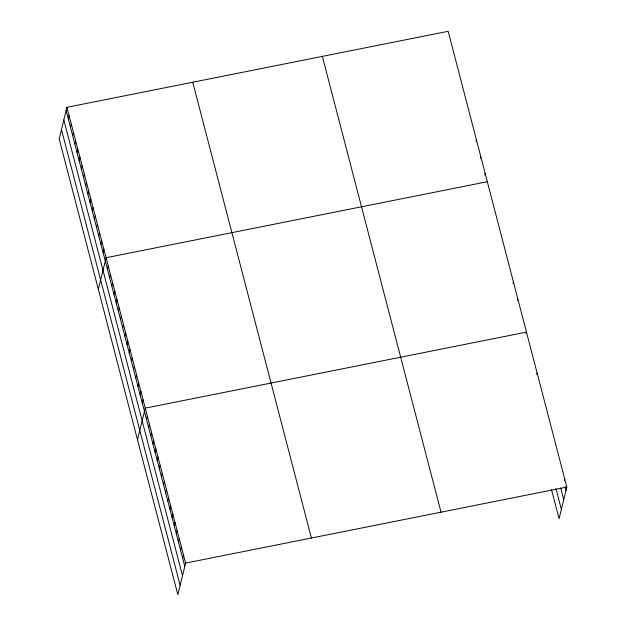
<?xml version="1.0" encoding="UTF-8"?>
<svg xmlns="http://www.w3.org/2000/svg" width="626" height="626" viewBox="0 0 626 626"><rect width="100%" height="100%" fill="white"/><g stroke="black" fill="none" stroke-linecap="round" stroke-linejoin="round"><path stroke-width="0.94" d="M66.927 107.32L59.173 138.909L177.839 594.7L185.601 563.11L66.927 107.32L448.161 31.3L566.827 487.091L559.073 518.68L551.522 489.681M68.304 118.94L69.103 115.677M70.48 127.289L71.278 124.034M72.655 135.646L73.453 132.391M74.83 144.003L75.629 140.748M77.006 152.361L77.804 149.098M79.181 160.718L79.979 157.455M81.357 169.075L82.162 165.812M83.532 177.432L84.338 174.169M85.707 185.781L86.513 182.526M87.883 194.138L88.689 190.883M90.058 202.495L90.864 199.24M92.233 210.852L93.039 207.597M94.409 219.21L95.215 215.947M96.584 227.567L97.39 224.304M98.759 235.924L99.565 232.661M100.942 244.281L101.741 241.018M103.118 252.63L103.916 249.375M98.329 289.322L106.091 257.732L487.318 181.712M107.469 269.344L108.267 266.089M109.644 277.701L110.442 274.438M111.819 286.059L112.617 282.795M113.995 294.416L114.793 291.153M116.17 302.773L116.968 299.51M118.345 311.13L119.143 307.867M120.521 319.479L121.319 316.224M122.696 327.836L123.494 324.581M124.871 336.193L125.669 332.938M127.047 344.55L127.845 341.287M129.222 352.907L130.02 349.644M131.397 361.265L132.196 358.002M133.573 369.622L134.371 366.359M135.748 377.979L136.546 374.716M137.923 386.328L138.729 383.073M140.099 394.685L140.905 391.43M142.274 403.042L143.08 399.787M137.493 439.734L145.255 408.136L526.482 332.116L526.083 333.752M146.578 419.553L147.376 416.298M148.698 427.714L149.497 424.451M150.819 435.868L151.625 432.605M152.947 444.022L153.746 440.767M155.068 452.183L155.874 448.92M157.196 460.337L157.995 457.074M159.317 468.491L160.115 465.235M161.438 476.652L162.244 473.389M163.566 484.806L164.364 481.543M165.687 492.959L166.493 489.704M167.815 501.121L168.613 497.858M169.936 509.274L170.734 506.011M172.056 517.428L172.862 514.173M174.184 525.59L174.983 522.327M176.305 533.743L177.103 530.48M178.433 541.897L179.232 538.642M180.554 550.058L181.352 546.795M182.675 558.212L183.481 554.949M476.042 141.562L476.441 139.927M480.392 158.268L480.791 156.641M484.743 174.983L485.142 173.355M513.03 283.609L513.43 281.982M517.381 300.324L517.78 298.696M536.701 374.528L537.1 372.9M564.308 480.565L564.707 478.929M185.601 563.11L566.827 487.091M565.082 486.723L566.029 490.346M560.669 487.912L563.736 499.697M555.943 488.483L561.365 509.329M322.351 56.387L441.025 512.178M192.738 82.233L311.404 538.024M66.129 110.583L184.803 566.366M63.829 119.926L182.502 575.717M61.465 129.566L180.139 585.349"/></g></svg>
